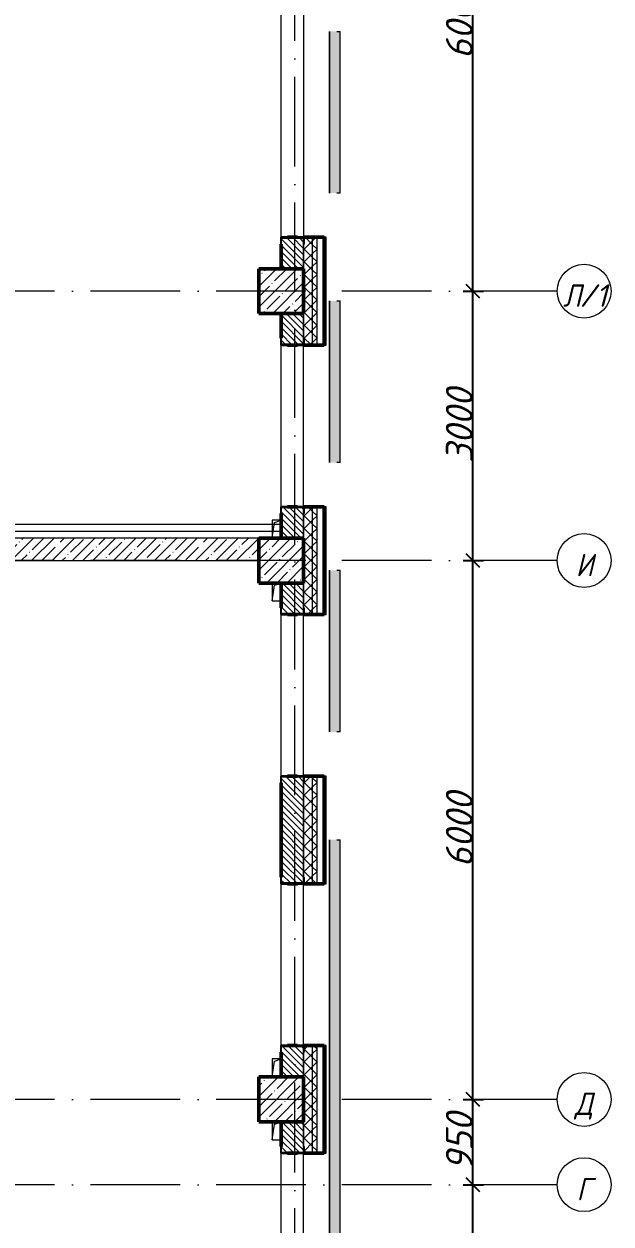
# Model space of a CAD drawing. Header units: millimetres. Extents: x -537608 to 253996, y -217170 to 186033.
# Drawn here: x -86514 to -79973, y -47795 to -34432 of the extents above; entities that cross this region are included whole.
import ezdxf

# ---------------------------------------------------------------- set-up
doc = ezdxf.new("R2010")
doc.units = ezdxf.units.MM
doc.linetypes.add('50_200_ШТРИХ_1Т_ш5_п1_п1_', pattern=[1400, 1000, -200, 0, -200])
for name, color, linetype, lineweight in [('A-____-____-DIMS', 7, 'Continuous', 9), ('A-DETL-____-OTLN-4', 7, 'Continuous', 18), ('A-GENM-____-MCUT', 7, 'Continuous', 25), ('A-GENM-____-OTLN', 7, 'Continuous', 9), ('A-GENM-____-OTLN-1', 7, 'Continuous', 25), ('A-GLAZ-____-OTLN', 7, 'Continuous', 9), ('A-WALL-____-MCUT-1', 7, 'Continuous', 9), ('A-WALL-____-MCUT-2', 7, 'Continuous', 50), ('A-WALL-____-MCUT-3', 7, 'Continuous', 9), ('A-WALL-____-OTLN', 7, 'Continuous', 9), ('A-WALL-____-PATT-1', 7, 'Continuous', 9), ('A-WALL-FNSH-MCUT-1', 7, 'Continuous', 9), ('S-COLS-____-MCUT', 7, 'Continuous', 50), ('S-COLS-____-OTLN', 7, 'Continuous', 9), ('S-GRID-____-IDEN', 7, 'Continuous', 9), ('S-GRID-____-OTLN-1', 7, '50_200_ШТРИХ_1Т_ш5_п1_п1_', 9)]:
    doc.layers.add(name, color=color, linetype=linetype, lineweight=lineweight)
doc.layers.add('A-GLAZ-____-OTLN-1', color=7, linetype='Continuous', lineweight=9, true_color=0xc0c0c0)
doc.styles.add('ISOCPEUR_I', font='isocpeui.ttf', dxfattribs={"height": 300})
doc.dimstyles.new('ISO-2_5_0_9К_БОЛЬШОЙ_ОСИ', dxfattribs={"dimscale": 304.8, "dimtxt": 248.995294, "dimasz": 0.492126, "dimexe": 0.393701, "dimexo": 0, "dimgap": 0, "dimtad": 1, "dimdec": 0, "dimzin": 0, "dimdsep": 46, "dimtxsty": 'ISOCPEUR_I', "dimblk1": 'OBLIQUE', "dimblk2": 'OBLIQUE', "dimsah": 1, "dimcen": 0.09, "dimdle": 0.393701, "dimazin": 0, "dimtfac": 1, "dimtdec": 4, "dimtix": 1, "dimtmove": 0, "dimatfit": 3, "dimfxl": 1, "dimtvp": 1, "dimtolj": 1, "dimtzin": 0, "dimarcsym": 2})
pattern_1 = [(135, (-184647.673, -56738.29), (-35.35534, -35.35534), [])]
pattern_2 = [(45, (-184647.67, -56738.29), (-70.71068, 70.71068), []), (135, (-184647.67, -56738.29), (-70.71068, -70.71068), [])]

# ---------------------------------------------------------------- blocks, each defined once
blk = doc.blocks.new('BSC_Колонна _Прямоугольная - 500х500-V24-АР1_План отверстий 2 этажа в осях 1-64_А-ГГ')
at = {"layer": 'S-COLS-____-OTLN'}
h = blk.add_hatch(dxfattribs=at)
h.set_pattern_fill('FP_53', color=256, style=0, pattern_type=2)
h.set_pattern_definition([(45, (-101000, -16331.04), (-114.04925, 114.04925), []), (45, (-100885.95, -16331.04), (-114.04925, 114.04925), [201.613, -40.323, 3.353, -36.97])])
h.paths.add_polyline_path([(-250, -250), (250, -250), (250, 250), (-250, 250), (-250, -115)], flags=0)
at = {"layer": 'S-COLS-____-MCUT'}
for p, q in [((250, 250), (-250, 250)), ((-250, 250), (-250, -250)), ((250, -250), (250, 250)), ((-250, -250), (250, -250))]:
    blk.add_line(p, q, dxfattribs=at)
blk = doc.blocks.new('BSC_Колонна _Прямоугольная - 500х500-V32-АР1_План отверстий 2 этажа в осях 1-64_А-ГГ')
at = {"layer": 'S-COLS-____-OTLN'}
h = blk.add_hatch(dxfattribs=at)
h.set_pattern_fill('FP_61', color=256, style=0, pattern_type=2)
h.set_pattern_definition([(45, (-101000, -19331.04), (-114.04925, 114.04925), []), (45, (-100885.95, -19331.04), (-114.04925, 114.04925), [201.613, -40.323, 3.353, -36.97])])
h.paths.add_polyline_path([(-250, -250), (250, -250), (250, 250), (-250, 250)], flags=0)
at = {"layer": 'S-COLS-____-MCUT'}
for p, q in [((250, 250), (-250, 250)), ((-250, 250), (-250, -250)), ((250, -250), (250, 250)), ((-250, -250), (250, -250))]:
    blk.add_line(p, q, dxfattribs=at)
blk = doc.blocks.new('BSC_Колонна _Прямоугольная - 500х500-V75-АР1_План отверстий 2 этажа в осях 1-64_А-ГГ')
at = {"layer": 'S-COLS-____-OTLN'}
h = blk.add_hatch(dxfattribs=at)
h.set_pattern_fill('FP_104', color=256, style=0, pattern_type=2)
h.set_pattern_definition([(45, (-101000, -10331.04), (-114.04925, 114.04925), []), (45, (-100885.95, -10331.04), (-114.04925, 114.04925), [201.613, -40.323, 3.353, -36.97])])
h.paths.add_polyline_path([(-250, -250), (250, -250), (250, 250), (-250, 250), (-250, -135)], flags=0)
at = {"layer": 'S-COLS-____-MCUT'}
for p, q in [((250, 250), (-250, 250)), ((-250, 250), (-250, -250)), ((250, -250), (250, 250)), ((-250, -250), (250, -250))]:
    blk.add_line(p, q, dxfattribs=at)
blk = doc.blocks.new('Фахверк_СКБ_Уголок - 250_2700-27497298-АР1_План отверстий 2 этажа в осях 1-64_А-ГГ')
at = {"layer": 'A-GENM-____-MCUT'}
for p, q in [((200, 181), (125, 181)), ((125, 181), (125, 106)), ((131, 106), (131, 175)), ((131, 175), (200, 175)), ((200, 175), (200, 181)), ((125, 106), (131, 106)), ((131, -6), (125, -6)), ((125, -6), (125, -81)), ((125, -81), (200, -81)), ((131, -75), (131, -6)), ((200, -75), (131, -75)), ((200, -81), (200, -75))]:
    blk.add_line(p, q, dxfattribs=at)
blk = doc.blocks.new('AR_Отверстие прямоугольное _в плите_ - AR_Отверстие прямоугольное _в плите_-V164-АР1_План отверстий 2 этажа в осях 1-64_А-ГГ')
at = {"layer": 'A-GENM-____-OTLN'}
for p, q in [((-50, 100), (-50, -100)), ((-50, -100), (-25, 75)), ((-25, 75), (50, 100)), ((-50, -100), (50, -100))]:
    blk.add_line(p, q, dxfattribs=at)
blk = doc.blocks.new('AR_Отверстие прямоугольное _в плите_ - AR_Отверстие прямоугольное _в плите_-V167-АР1_План отверстий 2 этажа в осях 1-64_А-ГГ')
at = {"layer": 'A-GENM-____-OTLN'}
for p, q in [((50, 100), (-50, 100)), ((-50, 100), (-50, -100)), ((-50, -100), (-25, 75)), ((-25, 75), (50, 100))]:
    blk.add_line(p, q, dxfattribs=at)
blk = doc.blocks.new('Отлив_СКБ - Отлив витража_120_НВФ-V194-АР1_План отверстий 2 этажа в осях 1-64_А-ГГ')
at = {"layer": 'A-GLAZ-____-OTLN-1'}
for points in [[(1800, -2), (1800, 0), (0, 0), (0, -2), (1544, -2)], [(1544, -120), (1800, -120), (1800, -2), (0, -2), (0, -120)]]:
    blk.add_hatch(color=256, dxfattribs=at).paths.add_polyline_path(points, flags=0)
at = {"layer": 'A-GLAZ-____-OTLN'}
for p, q in [((0, 0), (1800, 0)), ((1800, -2), (0, -2)), ((0, -120), (0, -83)), ((0, -120), (1800, -120)), ((1800, -83), (1800, -120))]:
    blk.add_line(p, q, dxfattribs=at)
blk = doc.blocks.new('Отлив_СКБ - Отлив витража_120_НВФ-31885688-АР1_План отверстий 2 этажа в осях 1-64_А-ГГ')
at = {"layer": 'A-GLAZ-____-OTLN-1'}
for points in [[(4113, -2), (4800, -2), (4800, 0), (0, 0), (0, -2), (2345, -2)], [(4113, -120), (4800, -120), (4800, -2), (0, -2), (0, -120), (2345, -120)]]:
    blk.add_hatch(color=256, dxfattribs=at).paths.add_polyline_path(points, flags=0)
at = {"layer": 'A-GLAZ-____-OTLN'}
for p, q in [((0, 0), (4800, 0)), ((4800, -2), (0, -2)), ((0, -120), (0, -83)), ((0, -120), (4800, -120)), ((4800, -83), (4800, -120))]:
    blk.add_line(p, q, dxfattribs=at)
blk = doc.blocks.new('Ось сетки - Круг_Ø6_00__ISO-2_5_0_9K_-25732049-АР1_План отверстий 2 этажа в осях 1-64_А-ГГ')
at = {"layer": 'S-GRID-____-IDEN'}
blk.add_circle((0, 0), 3, dxfattribs=at)
blk = doc.blocks.new('_Oblique')
at = {"color": 0, "linetype": 'ByBlock', "lineweight": -2}
blk.add_line((-0.5, -0.5), (0.5, 0.5), dxfattribs=at)
blk = doc.blocks.new('*D2512')
at = {"layer": 'A-____-____-DIMS', "color": 0, "lineweight": -2, "transparency": 16777216}
for p, q in [((-81513, -49527), (-81513, -47237)), ((-81619, -47357), (-81393, -47357)), ((-81619, -49407), (-81393, -49407))]:
    blk.add_line(p, q, dxfattribs=at)
at = {"layer": 'Defpoints', "color": 0, "transparency": 16777216}
for p in [(-81619, -47357), (-81513, -47357), (-81619, -49407)]:
    blk.add_point(p, dxfattribs=at)
at = {"layer": 'A-____-____-DIMS', "color": 0, "lineweight": -2, "transparency": 16777216, "xscale": 150, "yscale": 150, "zscale": 150}
for p, rotation in [((-81513, -47357), 90), ((-81513, -49407), 270)]:
    blk.add_blockref('_Oblique', p, dxfattribs=dict(at, rotation=rotation))
at = {"layer": 'A-____-____-DIMS', "color": 0, "transparency": 16777216, "insert": (-81663, -48382), "char_height": 300, "width": 758.48, "attachment_point": 5, "rotation": 90, "style": 'ISOCPEUR_I'}
blk.add_mtext('\\A1;2050', dxfattribs=at)
blk = doc.blocks.new('*D2513')
at = {"layer": 'A-____-____-DIMS', "color": 0, "lineweight": -2, "transparency": 16777216}
for p, q in [((-81513, -47477), (-81513, -46287)), ((-81619, -46407), (-81393, -46407)), ((-81619, -47357), (-81393, -47357))]:
    blk.add_line(p, q, dxfattribs=at)
at = {"layer": 'Defpoints', "color": 0, "transparency": 16777216}
for p in [(-81619, -46407), (-81513, -46407), (-81619, -47357)]:
    blk.add_point(p, dxfattribs=at)
at = {"layer": 'A-____-____-DIMS', "color": 0, "lineweight": -2, "transparency": 16777216, "xscale": 150, "yscale": 150, "zscale": 150}
for p, rotation in [((-81513, -46407), 90), ((-81513, -47357), 270)]:
    blk.add_blockref('_Oblique', p, dxfattribs=dict(at, rotation=rotation))
at = {"layer": 'A-____-____-DIMS', "color": 0, "transparency": 16777216, "insert": (-81663, -46882), "char_height": 300, "width": 568.86, "attachment_point": 5, "rotation": 90, "style": 'ISOCPEUR_I'}
blk.add_mtext('\\A1;950', dxfattribs=at)
blk = doc.blocks.new('*D2514')
at = {"layer": 'A-____-____-DIMS', "color": 0, "lineweight": -2, "transparency": 16777216}
for p, q in [((-81513, -46527), (-81513, -40287)), ((-81619, -40407), (-81393, -40407)), ((-81619, -46407), (-81393, -46407))]:
    blk.add_line(p, q, dxfattribs=at)
at = {"layer": 'Defpoints', "color": 0, "transparency": 16777216}
for p in [(-81619, -40407), (-81513, -40407), (-81619, -46407)]:
    blk.add_point(p, dxfattribs=at)
at = {"layer": 'A-____-____-DIMS', "color": 0, "lineweight": -2, "transparency": 16777216, "xscale": 150, "yscale": 150, "zscale": 150}
for p, rotation in [((-81513, -40407), 90), ((-81513, -46407), 270)]:
    blk.add_blockref('_Oblique', p, dxfattribs=dict(at, rotation=rotation))
at = {"layer": 'A-____-____-DIMS', "color": 0, "transparency": 16777216, "insert": (-81663, -43407), "char_height": 300, "width": 758.48, "attachment_point": 5, "rotation": 90, "style": 'ISOCPEUR_I'}
blk.add_mtext('\\A1;6000', dxfattribs=at)
blk = doc.blocks.new('*D2515')
at = {"layer": 'A-____-____-DIMS', "color": 0, "lineweight": -2, "transparency": 16777216}
for p, q in [((-81619, -37407), (-81393, -37407)), ((-81513, -40527), (-81513, -37287)), ((-81619, -40407), (-81393, -40407))]:
    blk.add_line(p, q, dxfattribs=at)
at = {"layer": 'Defpoints', "color": 0, "transparency": 16777216}
for p in [(-81619, -37407), (-81513, -37407), (-81619, -40407)]:
    blk.add_point(p, dxfattribs=at)
at = {"layer": 'A-____-____-DIMS', "color": 0, "lineweight": -2, "transparency": 16777216, "xscale": 150, "yscale": 150, "zscale": 150}
for p, rotation in [((-81513, -37407), 90), ((-81513, -40407), 270)]:
    blk.add_blockref('_Oblique', p, dxfattribs=dict(at, rotation=rotation))
at = {"layer": 'A-____-____-DIMS', "color": 0, "transparency": 16777216, "insert": (-81663, -38907), "char_height": 300, "width": 758.48, "attachment_point": 5, "rotation": 90, "style": 'ISOCPEUR_I'}
blk.add_mtext('\\A1;3000', dxfattribs=at)
blk = doc.blocks.new('*D2516')
at = {"layer": 'A-____-____-DIMS', "color": 0, "lineweight": -2, "transparency": 16777216}
for p, q in [((-81513, -37527), (-81513, -31287)), ((-81619, -31407), (-81393, -31407)), ((-81619, -37407), (-81393, -37407))]:
    blk.add_line(p, q, dxfattribs=at)
at = {"layer": 'Defpoints', "color": 0, "transparency": 16777216}
for p in [(-81619, -31407), (-81513, -31407), (-81619, -37407)]:
    blk.add_point(p, dxfattribs=at)
at = {"layer": 'A-____-____-DIMS', "color": 0, "lineweight": -2, "transparency": 16777216, "xscale": 150, "yscale": 150, "zscale": 150}
for p, rotation in [((-81513, -31407), 90), ((-81513, -37407), 270)]:
    blk.add_blockref('_Oblique', p, dxfattribs=dict(at, rotation=rotation))
at = {"layer": 'A-____-____-DIMS', "color": 0, "transparency": 16777216, "insert": (-81663, -34407), "char_height": 300, "width": 758.48, "attachment_point": 5, "rotation": 90, "style": 'ISOCPEUR_I'}
blk.add_mtext('\\A1;6000', dxfattribs=at)

msp = doc.modelspace()

# ---------------------------------------------------------------- hatches: boundary and pattern name
at = {"layer": 'A-WALL-____-PATT-1'}
h = msp.add_hatch(dxfattribs=at)
h.set_pattern_fill('FP_1', color=256, style=0, pattern_type=2)
h.set_pattern_definition(pattern_2)
h.paths.add_polyline_path([(-83297.6725, -58757.2474), (-83297.6725, -57807.2474), (-83391.6725, -57807.2474), (-83391.6725, -57882.2474), (-83397.6725, -57882.2474), (-83397.6725, -58757.2474)], flags=0)
h.paths.add_polyline_path([(-83391.6725, -56007.2474), (-83297.6725, -56007.2474), (-83297.6725, -54807.2474), (-83391.6725, -54807.2474), (-83391.6725, -54882.2474), (-83397.6725, -54882.2474), (-83397.6725, -55932.2474), (-83391.6725, -55932.2474), (-83391.6725, -56002.3808)], flags=0)
h.paths.add_polyline_path([(-83391.6725, -53007.2474), (-83297.6725, -53007.2474), (-83297.6725, -51807.2474), (-83391.6725, -51807.2474), (-83391.6725, -51882.2474), (-83397.6725, -51882.2474), (-83397.6725, -52932.2474), (-83391.6725, -52932.2474), (-83391.6725, -53001.2474)], flags=0)
h.paths.add_polyline_path([(-83297.6725, -50007.2474), (-83297.6725, -48807.2474), (-83391.6725, -48807.2474), (-83391.6725, -48882.2474), (-83397.6725, -48882.2474), (-83397.6725, -49932.2474), (-83391.6725, -49932.2474), (-83391.6725, -50007.2474)], flags=0)
h.paths.add_polyline_path([(-83297.6725, -47007.2474), (-83297.6725, -45807.2474), (-83391.6725, -45807.2474), (-83391.6725, -45882.2474), (-83397.6725, -45882.2474), (-83397.6725, -46932.2474), (-83391.6725, -46932.2474), (-83391.6725, -47007.2474)], flags=0)
h.paths.add_polyline_path([(-83297.6725, -44007.2474), (-83297.6725, -42807.2474), (-83391.6725, -42807.2474), (-83391.6725, -42882.2474), (-83397.6725, -42882.2474), (-83397.6725, -43932.2474), (-83391.6725, -43932.2474), (-83391.6725, -44007.2474)], flags=0)
h.paths.add_polyline_path([(-83391.6725, -41007.2474), (-83297.6725, -41007.2474), (-83297.6725, -39807.2474), (-83391.6725, -39807.2474), (-83391.6725, -39882.2474), (-83397.6725, -39882.2474), (-83397.6725, -40932.2474), (-83391.6725, -40932.2474), (-83391.6725, -41001.2474)], flags=0)
h.paths.add_polyline_path([(-83391.6725, -38007.2474), (-83297.6725, -38007.2474), (-83297.6725, -36807.2474), (-83391.6725, -36807.2474), (-83391.6725, -36882.2474), (-83397.6725, -36882.2474), (-83397.6725, -37932.2474), (-83391.6725, -37932.2474), (-83391.6725, -38001.2474)], flags=0)
h.paths.add_polyline_path([(-83297.6725, -32007.2474), (-83297.6725, -30807.2474), (-83391.6725, -30807.2474), (-83391.6725, -30882.2474), (-83397.6725, -30882.2474), (-83397.6725, -31932.2474), (-83391.6725, -31932.2474), (-83391.6725, -32007.2474)], flags=0)
h.paths.add_polyline_path([(-83391.6725, -29007.2474), (-83297.6725, -29007.2474), (-83297.6725, -27807.2474), (-83391.6725, -27807.2474), (-83391.6725, -27882.2474), (-83397.6725, -27882.2474), (-83397.6725, -28932.2474), (-83391.6725, -28932.2474), (-83391.6725, -29001.2474)], flags=0)
h.paths.add_polyline_path([(-83391.6725, -26007.2474), (-83297.6725, -26007.2474), (-83297.6725, -24807.2474), (-83391.6725, -24807.2474), (-83391.6725, -24882.2474), (-83397.6725, -24882.2474), (-83397.6725, -25932.2474), (-83391.6725, -25932.2474), (-83391.6725, -26001.2474)], flags=0)
h.paths.add_polyline_path([(-83297.6725, -23007.2474), (-83297.6725, -21807.2474), (-83391.6725, -21807.2474), (-83391.6725, -21882.2474), (-83397.6725, -21882.2474), (-83397.6725, -22932.2474), (-83391.6725, -22932.2474), (-83391.6725, -23007.2474)], flags=0)
h.paths.add_polyline_path([(-83391.6725, -20007.2474), (-83297.6725, -20007.2474), (-83297.6725, -18807.2474), (-83391.6725, -18807.2474), (-83391.6725, -18882.2474), (-83397.6725, -18882.2474), (-83397.6725, -19932.2474), (-83391.6725, -19932.2474), (-83391.6725, -20001.2474)], flags=0)
h.paths.add_polyline_path([(-83297.6725, -17007.2474), (-83297.6725, -15807.2474), (-83391.6725, -15807.2474), (-83391.6725, -15882.2474), (-83397.6725, -15882.2474), (-83397.6725, -16932.2474), (-83391.6725, -16932.2474), (-83391.6725, -17007.2474)], flags=0)
h.paths.add_polyline_path([(-83391.6725, -11007.2474), (-83297.6725, -11007.2474), (-83297.6725, -9942.2474), (-83397.6725, -9942.2474), (-83397.6725, -10932.2474), (-83391.6725, -10932.2474), (-83391.6725, -11001.2474)], flags=0)
h = msp.add_hatch(dxfattribs=at)
h.set_pattern_fill('FP_1', color=256, style=0, pattern_type=2)
h.set_pattern_definition(pattern_2)
h.paths.add_polyline_path([(-83297.6725, -58807.2474), (-83247.6725, -58807.2474), (-83247.6725, -57807.2474), (-83297.6725, -57807.2474), (-83297.6725, -58757.2474)], flags=0)
h.paths.add_polyline_path([(-83297.6725, -56007.2474), (-83247.6725, -56007.2474), (-83247.6725, -54807.2474), (-83297.6725, -54807.2474), (-83297.6725, -56002.3808)], flags=0)
h.paths.add_polyline_path([(-83247.6725, -53007.2474), (-83247.6725, -51807.2474), (-83297.6725, -51807.2474), (-83297.6725, -53007.2474)], flags=0)
h.paths.add_polyline_path([(-83297.6725, -50007.2474), (-83247.6725, -50007.2474), (-83247.6725, -48807.2474), (-83297.6725, -48807.2474), (-83297.6725, -49982.4228)], flags=0)
h.paths.add_polyline_path([(-83297.6725, -47007.2474), (-83247.6725, -47007.2474), (-83247.6725, -45807.2474), (-83297.6725, -45807.2474), (-83297.6725, -46542.4469)], flags=0)
h.paths.add_polyline_path([(-83247.6725, -44007.2474), (-83247.6725, -42807.2474), (-83297.6725, -42807.2474), (-83297.6725, -44007.2474)], flags=0)
h.paths.add_polyline_path([(-83297.6725, -41007.2474), (-83247.6725, -41007.2474), (-83247.6725, -39807.2474), (-83297.6725, -39807.2474), (-83297.6725, -40522.4889)], flags=0)
h.paths.add_polyline_path([(-83297.6725, -38007.2474), (-83247.6725, -38007.2474), (-83247.6725, -36807.2474), (-83297.6725, -36807.2474), (-83297.6725, -37082.5129)], flags=0)
h.paths.add_polyline_path([(-83247.6725, -32007.2474), (-83247.6725, -30807.2474), (-83297.6725, -30807.2474), (-83297.6725, -32007.2474)], flags=0)
h.paths.add_polyline_path([(-83247.6725, -29007.2474), (-83247.6725, -27807.2474), (-83297.6725, -27807.2474), (-83297.6725, -29007.2474)], flags=0)
h.paths.add_polyline_path([(-83247.6725, -26007.2474), (-83247.6725, -24807.2474), (-83297.6725, -24807.2474), (-83297.6725, -26007.2474)], flags=0)
h.paths.add_polyline_path([(-83247.6725, -23007.2474), (-83247.6725, -21807.2474), (-83297.6725, -21807.2474), (-83297.6725, -23007.2474)], flags=0)
h.paths.add_polyline_path([(-83297.6725, -20007.2474), (-83247.6725, -20007.2474), (-83247.6725, -18807.2474), (-83297.6725, -18807.2474), (-83297.6725, -19882.633)], flags=0)
h.paths.add_polyline_path([(-83247.6725, -17007.2474), (-83247.6725, -15807.2474), (-83297.6725, -15807.2474), (-83297.6725, -17007.2474)], flags=0)
h.paths.add_polyline_path([(-83297.6725, -11007.2474), (-83247.6725, -11007.2474), (-83247.6725, -9942.2474), (-83297.6725, -9942.2474), (-83297.6725, -10422.699)], flags=0)
h = msp.add_hatch(dxfattribs=at)
h.set_pattern_fill('FP_3', color=256, style=0, pattern_type=2)
h.set_pattern_definition([(45, (-184647.67, -56738.29), (-85.53659, 85.53659), []), (45, (-184590.65, -56738.29), (-85.53659, 85.53659), [])])
h.paths.add_polyline_path([(-83167.6725, -58907.2474), (-83147.6725, -58907.2474), (-83147.6725, -57807.2474), (-83167.6725, -57807.2474), (-83167.6725, -58887.2474)], flags=0)
h.paths.add_polyline_path([(-83147.6725, -56007.2474), (-83147.6725, -54807.2474), (-83167.6725, -54807.2474), (-83167.6725, -56007.2474)], flags=0)
h.paths.add_polyline_path([(-83147.6725, -53007.2474), (-83147.6725, -51807.2474), (-83167.6725, -51807.2474), (-83167.6725, -53007.2474)], flags=0)
h.paths.add_polyline_path([(-83147.6725, -50007.2474), (-83147.6725, -48807.2474), (-83167.6725, -48807.2474), (-83167.6725, -50007.2474)], flags=0)
h.paths.add_polyline_path([(-83167.6725, -47007.2474), (-83147.6725, -47007.2474), (-83147.6725, -45807.2474), (-83167.6725, -45807.2474), (-83167.6725, -46542.4469)], flags=0)
h.paths.add_polyline_path([(-83167.6725, -44007.2474), (-83147.6725, -44007.2474), (-83147.6725, -42807.2474), (-83167.6725, -42807.2474), (-83167.6725, -43962.4649)], flags=0)
h.paths.add_polyline_path([(-83167.6725, -41007.2474), (-83147.6725, -41007.2474), (-83147.6725, -39807.2474), (-83167.6725, -39807.2474), (-83167.6725, -40522.4889)], flags=0)
h.paths.add_polyline_path([(-83167.6725, -38007.2474), (-83147.6725, -38007.2474), (-83147.6725, -36807.2474), (-83167.6725, -36807.2474), (-83167.6725, -37082.5129)], flags=0)
h.paths.add_polyline_path([(-83147.6725, -32007.2474), (-83147.6725, -30807.2474), (-83167.6725, -30807.2474), (-83167.6725, -32007.2474)], flags=0)
h.paths.add_polyline_path([(-83167.6725, -29007.2474), (-83147.6725, -29007.2474), (-83147.6725, -27807.2474), (-83167.6725, -27807.2474), (-83167.6725, -28482.5729)], flags=0)
h.paths.add_polyline_path([(-83167.6725, -26007.2474), (-83147.6725, -26007.2474), (-83147.6725, -24807.2474), (-83167.6725, -24807.2474), (-83167.6725, -25042.597)], flags=0)
h.paths.add_polyline_path([(-83167.6725, -23007.2474), (-83147.6725, -23007.2474), (-83147.6725, -21807.2474), (-83167.6725, -21807.2474), (-83167.6725, -22462.615)], flags=0)
h.paths.add_polyline_path([(-83147.6725, -20007.2474), (-83147.6725, -18807.2474), (-83167.6725, -18807.2474), (-83167.6725, -20007.2474)], flags=0)
h.paths.add_polyline_path([(-83167.6725, -17007.2474), (-83147.6725, -17007.2474), (-83147.6725, -15807.2474), (-83167.6725, -15807.2474), (-83167.6725, -16442.657)], flags=0)
h.paths.add_polyline_path([(-83147.6725, -11007.2474), (-83147.6725, -9942.2474), (-83167.6725, -9942.2474), (-83167.6725, -11007.2474)], flags=0)
h = msp.add_hatch(dxfattribs=at)
h.set_pattern_fill('FP_6', color=256, style=0, pattern_type=2)
h.set_pattern_definition(pattern_1)
h.paths.add_polyline_path([(-83647.6725, -37157.2474), (-83397.6725, -37157.2474), (-83397.6725, -36813.2474), (-83466.6725, -36813.2474), (-83466.6725, -36807.2474), (-83578.6725, -36807.2474), (-83578.6725, -36813.2474), (-83647.6725, -36813.2474), (-83647.6725, -37082.5129)], flags=0)
h.paths.add_polyline_path([(-83466.6725, -32007.2474), (-83466.6725, -32001.2474), (-83397.6725, -32001.2474), (-83397.6725, -31657.2474), (-83647.6725, -31657.2474), (-83647.6725, -32001.2474), (-83578.6725, -32001.2474), (-83578.6725, -32007.2474)], flags=0)
h = msp.add_hatch(dxfattribs=at)
h.set_pattern_fill('FP_6', color=256, style=0, pattern_type=2)
h.set_pattern_definition(pattern_1)
h.paths.add_polyline_path([(-83397.6725, -40157.2474), (-83397.6725, -39813.2474), (-83466.6725, -39813.2474), (-83466.6725, -39807.2474), (-83578.6725, -39807.2474), (-83578.6725, -39813.2474), (-83647.6725, -39813.2474), (-83647.6725, -40157.2474), (-83466.6725, -40157.2474)], flags=0)
h.paths.add_polyline_path([(-83466.6725, -38007.2474), (-83466.6725, -38001.2474), (-83397.6725, -38001.2474), (-83397.6725, -37657.2474), (-83647.6725, -37657.2474), (-83647.6725, -38001.2474), (-83578.6725, -38001.2474), (-83578.6725, -38007.2474)], flags=0)
h = msp.add_hatch(dxfattribs=at)
h.set_pattern_fill('FP_25', color=256, style=0, pattern_type=2)
h.set_pattern_definition([(45, (-184647.67, -56738.29), (-114.04925, 114.04925), []), (45, (-184533.62, -56738.29), (-114.04925, 114.04925), [201.612, -40.322, 3.353, -36.97])])
h.paths.add_polyline_path([(-83897.6725, -40407.2474), (-83897.6725, -40157.2474), (-90897.6725, -40157.2474), (-90897.6725, -40407.2474), (-83915.8977, -40407.2474)], flags=0)
h = msp.add_hatch(dxfattribs=at)
h.set_pattern_fill('FP_6', color=256, style=0, pattern_type=2)
h.set_pattern_definition(pattern_1)
h.paths.add_polyline_path([(-83397.6725, -46157.2474), (-83397.6725, -45813.2474), (-83466.6725, -45813.2474), (-83466.6725, -45807.2474), (-83578.6725, -45807.2474), (-83578.6725, -45813.2474), (-83647.6725, -45813.2474), (-83647.6725, -46157.2474)], flags=0)
h.paths.add_polyline_path([(-83466.6725, -44007.2474), (-83466.6725, -44001.2474), (-83397.6725, -44001.2474), (-83397.6725, -42813.2474), (-83466.6725, -42813.2474), (-83466.6725, -42807.2474), (-83578.6725, -42807.2474), (-83578.6725, -42813.2474), (-83647.6725, -42813.2474), (-83647.6725, -44001.2474), (-83578.6725, -44001.2474), (-83578.6725, -44007.2474)], flags=0)
h.paths.add_polyline_path([(-83466.6725, -41007.2474), (-83466.6725, -41001.2474), (-83397.6725, -41001.2474), (-83397.6725, -40657.2474), (-83647.6725, -40657.2474), (-83647.6725, -41001.2474), (-83578.6725, -41001.2474), (-83578.6725, -41007.2474)], flags=0)
h = msp.add_hatch(dxfattribs=at)
h.set_pattern_fill('FP_6', color=256, style=0, pattern_type=2)
h.set_pattern_definition(pattern_1)
h.paths.add_polyline_path([(-83647.6725, -49157.2474), (-83397.6725, -49157.2474), (-83397.6725, -48813.2474), (-83466.6725, -48813.2474), (-83466.6725, -48807.2474), (-83578.6725, -48807.2474), (-83578.6725, -48813.2474), (-83647.6725, -48813.2474), (-83647.6725, -49122.4288)], flags=0)
h.paths.add_polyline_path([(-83466.6725, -47007.2474), (-83466.6725, -47001.2474), (-83397.6725, -47001.2474), (-83397.6725, -46657.2474), (-83647.6725, -46657.2474), (-83647.6725, -47001.2474), (-83578.6725, -47001.2474), (-83578.6725, -47007.2474)], flags=0)

# ---------------------------------------------------------------- linework, layer by layer
at = {"layer": 'A-DETL-____-OTLN-4'}
for p, q in [((-83647.6725, -40007.2474), (-91197.6725, -40007.2474)), ((-83647.6725, -40082.2474), (-91197.6725, -40082.2474))]:
    msp.add_line(p, q, dxfattribs=at)
at = {"layer": 'A-WALL-____-MCUT-1'}
for p, q in [((-83897.6725, -40157.2474), (-90897.6725, -40157.2474)), ((-90897.6725, -40407.2474), (-83897.6725, -40407.2474))]:
    msp.add_line(p, q, dxfattribs=at)
at = {"layer": 'A-WALL-____-MCUT-2'}
for p, q in [((-83466.6725, -36807.2474), (-83578.6725, -36807.2474)), ((-83167.6725, -36807.2474), (-83391.6725, -36807.2474)), ((-83167.6725, -38007.2474), (-83167.6725, -36807.2474)), ((-83647.6725, -36882.2474), (-83647.6725, -37157.2474)), ((-83647.6725, -37657.2474), (-83647.6725, -37932.2474)), ((-83578.6725, -38007.2474), (-83466.6725, -38007.2474)), ((-83391.6725, -38007.2474), (-83167.6725, -38007.2474)), ((-83466.6725, -39807.2474), (-83578.6725, -39807.2474)), ((-83167.6725, -39807.2474), (-83391.6725, -39807.2474)), ((-83167.6725, -41007.2474), (-83167.6725, -39807.2474)), ((-83647.6725, -39882.2474), (-83647.6725, -40157.2474)), ((-83647.6725, -40657.2474), (-83647.6725, -40932.2474)), ((-83578.6725, -41007.2474), (-83466.6725, -41007.2474)), ((-83391.6725, -41007.2474), (-83167.6725, -41007.2474)), ((-83647.6725, -42882.2474), (-83647.6725, -43932.2474)), ((-83466.6725, -42807.2474), (-83578.6725, -42807.2474)), ((-83167.6725, -42807.2474), (-83391.6725, -42807.2474)), ((-83167.6725, -44007.2474), (-83167.6725, -42807.2474)), ((-83578.6725, -44007.2474), (-83466.6725, -44007.2474)), ((-83391.6725, -44007.2474), (-83167.6725, -44007.2474)), ((-83466.6725, -45807.2474), (-83578.6725, -45807.2474)), ((-83167.6725, -45807.2474), (-83391.6725, -45807.2474)), ((-83167.6725, -47007.2474), (-83167.6725, -45807.2474)), ((-83647.6725, -45882.2474), (-83647.6725, -46157.2474)), ((-83647.6725, -46657.2474), (-83647.6725, -46932.2474)), ((-83578.6725, -47007.2474), (-83466.6725, -47007.2474)), ((-83391.6725, -47007.2474), (-83167.6725, -47007.2474))]:
    msp.add_line(p, q, dxfattribs=at)
at = {"layer": 'A-WALL-____-MCUT-3'}
for p, q in [((-83297.6725, -38007.2474), (-83297.6725, -36807.2474)), ((-83247.6725, -38007.2474), (-83247.6725, -36807.2474)), ((-83397.6725, -37157.2474), (-83397.6725, -36882.2474)), ((-83397.6725, -36882.2474), (-83397.6725, -37157.2474)), ((-83397.6725, -37932.2474), (-83397.6725, -37657.2474)), ((-83397.6725, -37657.2474), (-83397.6725, -37932.2474)), ((-83297.6725, -41007.2474), (-83297.6725, -39807.2474)), ((-83247.6725, -41007.2474), (-83247.6725, -39807.2474)), ((-83397.6725, -40157.2474), (-83397.6725, -39882.2474)), ((-83397.6725, -39882.2474), (-83397.6725, -40157.2474)), ((-83397.6725, -40932.2474), (-83397.6725, -40657.2474)), ((-83397.6725, -40657.2474), (-83397.6725, -40932.2474)), ((-83397.6725, -43932.2474), (-83397.6725, -42882.2474)), ((-83397.6725, -42882.2474), (-83397.6725, -43932.2474)), ((-83297.6725, -44007.2474), (-83297.6725, -42807.2474)), ((-83247.6725, -44007.2474), (-83247.6725, -42807.2474)), ((-83297.6725, -47007.2474), (-83297.6725, -45807.2474)), ((-83247.6725, -47007.2474), (-83247.6725, -45807.2474)), ((-83397.6725, -46157.2474), (-83397.6725, -45882.2474)), ((-83397.6725, -45882.2474), (-83397.6725, -46157.2474)), ((-83397.6725, -46932.2474), (-83397.6725, -46657.2474)), ((-83397.6725, -46657.2474), (-83397.6725, -46932.2474))]:
    msp.add_line(p, q, dxfattribs=at)
at = {"layer": 'A-WALL-____-OTLN'}
for p, q in [((-83647.6725, -36807.2474), (-83647.6725, -32007.2474)), ((-83397.6725, -32007.2474), (-83397.6725, -36807.2474)), ((-83647.6725, -39807.2474), (-83647.6725, -38007.2474)), ((-83397.6725, -39807.2474), (-83397.6725, -38007.2474)), ((-83647.6725, -42807.2474), (-83647.6725, -41007.2474)), ((-83397.6725, -42807.2474), (-83397.6725, -41007.2474)), ((-83647.6725, -45807.2474), (-83647.6725, -44007.2474)), ((-83397.6725, -45807.2474), (-83397.6725, -44007.2474)), ((-83647.6725, -48807.2474), (-83647.6725, -47007.2474)), ((-83397.6725, -48807.2474), (-83397.6725, -47007.2474))]:
    msp.add_line(p, q, dxfattribs=at)
at = {"layer": 'A-WALL-FNSH-MCUT-1'}
for p, q in [((-83147.6725, -36807.2474), (-83167.6725, -36807.2474)), ((-83167.6725, -36807.2474), (-83167.6725, -38007.2474)), ((-83147.6725, -38007.2474), (-83147.6725, -36807.2474)), ((-83167.6725, -38007.2474), (-83147.6725, -38007.2474)), ((-83147.6725, -39807.2474), (-83167.6725, -39807.2474)), ((-83167.6725, -39807.2474), (-83167.6725, -41007.2474)), ((-83147.6725, -41007.2474), (-83147.6725, -39807.2474)), ((-83167.6725, -41007.2474), (-83147.6725, -41007.2474)), ((-83147.6725, -42807.2474), (-83167.6725, -42807.2474)), ((-83167.6725, -42807.2474), (-83167.6725, -44007.2474)), ((-83147.6725, -44007.2474), (-83147.6725, -42807.2474)), ((-83167.6725, -44007.2474), (-83147.6725, -44007.2474)), ((-83147.6725, -45807.2474), (-83167.6725, -45807.2474)), ((-83167.6725, -45807.2474), (-83167.6725, -47007.2474)), ((-83147.6725, -47007.2474), (-83147.6725, -45807.2474)), ((-83167.6725, -47007.2474), (-83147.6725, -47007.2474))]:
    msp.add_line(p, q, dxfattribs=at)
at = {"layer": 'S-GRID-____-OTLN-1'}
for p, q in [((-83497.6725, -61220.8957), (-83497.6725, -6857.3298)), ((-80573.2659, -37407.2474), (-91626.4082, -37407.2474)), ((-80573.2659, -40407.2474), (-117320.9021, -40407.2474)), ((-80573.2659, -46407.2474), (-91626.4082, -46407.2474)), ((-80573.2659, -47357.2474), (-189093.2365, -47357.2474))]:
    msp.add_line(p, q, dxfattribs=at)

# ---------------------------------------------------------------- block references
at = {"layer": 'A-GENM-____-OTLN'}
for name, p in [('AR_Отверстие прямоугольное _в плите_ - AR_Отверстие прямоугольное _в плите_-V167-АР1_План отверстий 2 этажа в осях 1-64_А-ГГ', (-83697.6725, -40057.2474)), ('AR_Отверстие прямоугольное _в плите_ - AR_Отверстие прямоугольное _в плите_-V164-АР1_План отверстий 2 этажа в осях 1-64_А-ГГ', (-83697.6725, -40757.2474)), ('AR_Отверстие прямоугольное _в плите_ - AR_Отверстие прямоугольное _в плите_-V167-АР1_План отверстий 2 этажа в осях 1-64_А-ГГ', (-83697.6725, -46057.2474)), ('AR_Отверстие прямоугольное _в плите_ - AR_Отверстие прямоугольное _в плите_-V164-АР1_План отверстий 2 этажа в осях 1-64_А-ГГ', (-83697.6725, -46757.2474))]:
    msp.add_blockref(name, p, dxfattribs=at)
at = {"layer": 'A-GENM-____-OTLN-1'}
for p, rotation in [((-83572.6725, -36682.2474), 269.9999999999999), ((-83472.6725, -38132.2474), 89.9999999999999), ((-83572.6725, -39682.2474), 269.9999999999999), ((-83472.6725, -41132.2474), 89.99999999999967), ((-83572.6725, -42682.2474), 269.9999999999996), ((-83472.6725, -44132.2474), 89.99999999999967), ((-83572.6725, -45682.2474), 269.9999999999996), ((-83472.6725, -47132.2474), 89.9999999999999)]:
    msp.add_blockref('Фахверк_СКБ_Уголок - 250_2700-27497298-АР1_План отверстий 2 этажа в осях 1-64_А-ГГ', p, dxfattribs=dict(at, rotation=rotation))
at = {"layer": 'A-GLAZ-____-OTLN', "rotation": 90}
for name, p in [('Отлив_СКБ - Отлив витража_120_НВФ-V194-АР1_План отверстий 2 этажа в осях 1-64_А-ГГ', (-83110.1575, -36315.6377)), ('Отлив_СКБ - Отлив витража_120_НВФ-V194-АР1_План отверстий 2 этажа в осях 1-64_А-ГГ', (-83110.1575, -39315.6377)), ('Отлив_СКБ - Отлив витража_120_НВФ-V194-АР1_План отверстий 2 этажа в осях 1-64_А-ГГ', (-83110.1575, -42315.6377)), ('Отлив_СКБ - Отлив витража_120_НВФ-31885688-АР1_План отверстий 2 этажа в осях 1-64_А-ГГ', (-83110.1575, -48315.6377))]:
    msp.add_blockref(name, p, dxfattribs=at)
at = {"layer": 'S-COLS-____-OTLN'}
for name, p in [('BSC_Колонна _Прямоугольная - 500х500-V32-АР1_План отверстий 2 этажа в осях 1-64_А-ГГ', (-83647.6725, -37407.2474)), ('BSC_Колонна _Прямоугольная - 500х500-V24-АР1_План отверстий 2 этажа в осях 1-64_А-ГГ', (-83647.6725, -40407.2474)), ('BSC_Колонна _Прямоугольная - 500х500-V75-АР1_План отверстий 2 этажа в осях 1-64_А-ГГ', (-83647.6725, -46407.2474))]:
    msp.add_blockref(name, p, dxfattribs=at)
at = {"layer": 'S-GRID-____-IDEN', "xscale": 99.99999999999993, "yscale": 99.99999999999993, "zscale": 99.99999999999993, "rotation": 89.99999999999982}
for p in [(-80273.2659, -37407.2474), (-80273.2659, -40407.2474), (-80273.2659, -46407.2474), (-80273.2659, -47357.2474)]:
    msp.add_blockref('Ось сетки - Круг_Ø6_00__ISO-2_5_0_9K_-25732049-АР1_План отверстий 2 этажа в осях 1-64_А-ГГ', p, dxfattribs=at)

# ---------------------------------------------------------------- texts
at = {"layer": 'S-GRID-____-IDEN', "char_height": 250, "attachment_point": 1, "style": 'ISOCPEUR_I'}
for s, insert, width in [('\\fISOCPEUR|b0|i1|c204|p34|;\\W.9;Л', (-80508.7364, -37331.1715), 223.670812), ('/1', (-80324.1895, -37331.1715), 346.329), ('\\fISOCPEUR|b0|i1|c204|p34|;\\W.9;И', (-80366.0864, -40331.1715), 223.670812), ('\\fISOCPEUR|b0|i1|c204|p34|;\\W.9;Д', (-80377.7864, -46331.1715), 252.531562), ('\\fISOCPEUR|b0|i1|c204|p34|;\\W.9;Г', (-80357.0864, -47281.1715), 202.02525)]:
    msp.add_mtext(s, dxfattribs=dict(at, insert=insert, width=width))

# ---------------------------------------------------------------- dimensions: what is measured, and where the dimension line sits
at = {"layer": 'A-____-____-DIMS'}
for base, p1, p2, override, picture, middle in [((-81513.431, -31407.2474), (-81619.4971, -37407.2474), (-81619.4971, -31407.2474), {"dimpost": '<>', "dimfxl": 6000}, '*D2516', (-81663.431, -34407.2474)), ((-81513.431, -37407.2474), (-81619.4971, -40407.2474), (-81619.4971, -37407.2474), {"dimpost": '<>', "dimfxl": 3000}, '*D2515', (-81663.431, -38907.2474)), ((-81513.431, -40407.2474), (-81619.4971, -46407.2474), (-81619.4971, -40407.2474), {"dimpost": '<>', "dimfxl": 6000}, '*D2514', (-81663.431, -43407.2474)), ((-81513.431, -46407.2474), (-81619.4971, -47357.2474), (-81619.4971, -46407.2474), {"dimpost": '<>', "dimfxl": 950}, '*D2513', (-81663.431, -46882.2474)), ((-81513.431, -47357.2474), (-81619.4971, -49407.2474), (-81619.4971, -47357.2474), {"dimpost": '<>', "dimfxl": 2050}, '*D2512', (-81663.431, -48382.2474))]:
    dim = msp.add_linear_dim(base=base, p1=p1, p2=p2, angle=90, dimstyle='ISO-2_5_0_9К_БОЛЬШОЙ_ОСИ', override=override, dxfattribs=at)
    dim.commit()
    dim.dimension.update_dxf_attribs({"geometry": picture, "text_midpoint": middle})

doc.saveas('drawing.dxf')
